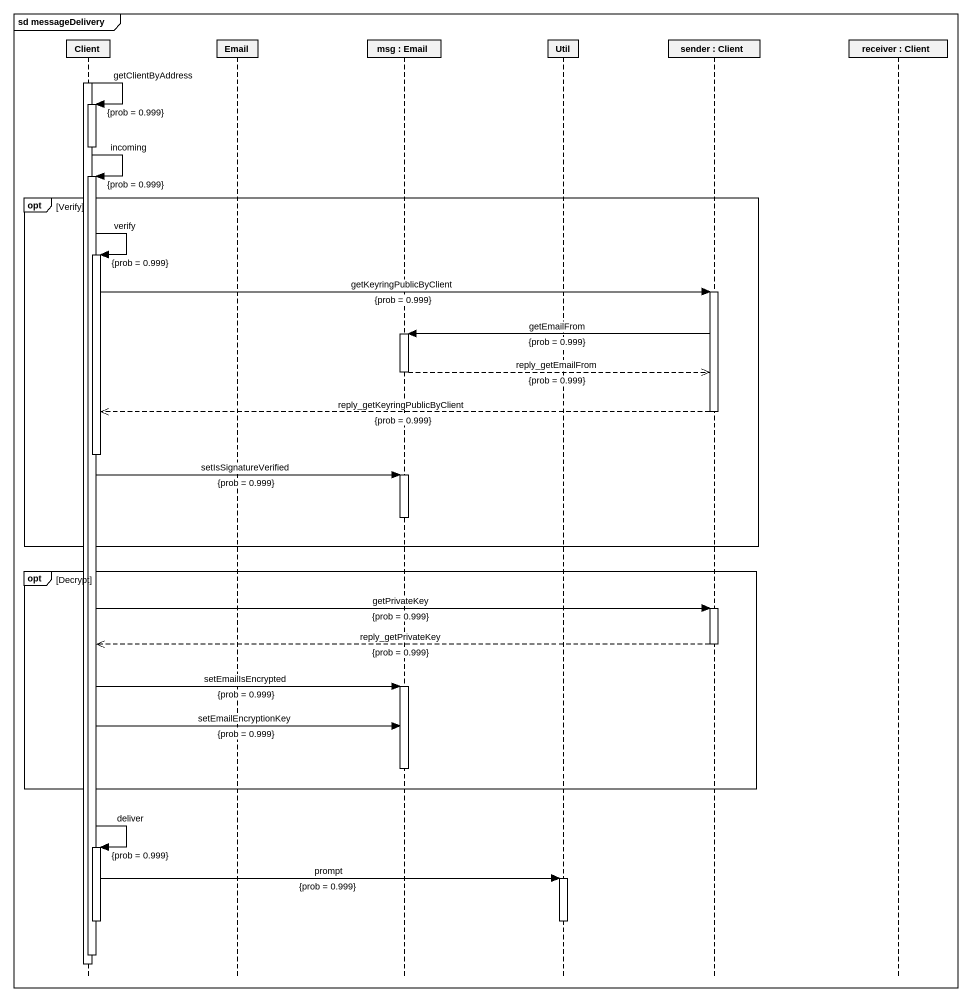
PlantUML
@startuml
mainframe sd messageDelivery
hide footbox
participant Client
participant Email
participant "msg : Email" as msg
participant Util
participant "sender : Client" as sender
participant "receiver : Client" as receiver

activate Client
Client -> Client : getClientByAddress\n{prob = 0.999}
activate Client
deactivate Client
Client -> Client : incoming\n{prob = 0.999}
activate Client
opt Verify
  Client -> Client : verify\n{prob = 0.999}
  activate Client
  Client -> sender : getKeyringPublicByClient\n{prob = 0.999}
  activate sender
  sender -> msg : getEmailFrom\n{prob = 0.999}
  activate msg
  msg -->> sender : reply_getEmailFrom\n{prob = 0.999}
  deactivate msg
  sender -->> Client : reply_getKeyringPublicByClient\n{prob = 0.999}
  deactivate sender
  deactivate Client
  Client -> msg : setIsSignatureVerified\n{prob = 0.999}
  activate msg
  deactivate msg
end
opt Decrypt
  Client -> sender : getPrivateKey\n{prob = 0.999}
  activate sender
  sender -->> Client : reply_getPrivateKey\n{prob = 0.999}
  deactivate sender
  Client -> msg : setEmailIsEncrypted\n{prob = 0.999}
  activate msg
  Client -> msg : setEmailEncryptionKey\n{prob = 0.999}
  deactivate msg
end
Client -> Client : deliver\n{prob = 0.999}
activate Client
Client -> Util : prompt\n{prob = 0.999}
activate Util
deactivate Client
deactivate Util
deactivate Client
deactivate Client
@enduml
